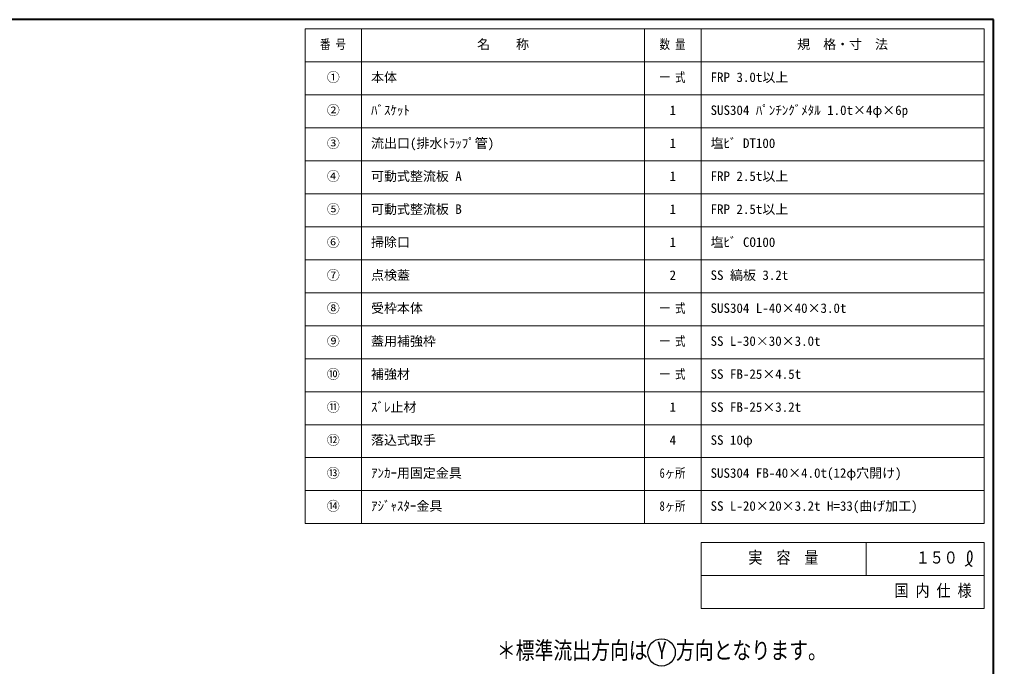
# Model space of a CAD drawing. Units: millimetres at full size, sheet at 1:10; details may follow other scales. Extents: x -2094 to 1956, y -1414 to 1396.
# Drawn here: x -109 to 1956, y 23 to 1396 of the extents above; entities that cross this region are included whole.
import ezdxf
from ezdxf.enums import TextEntityAlignment as Align

# ---------------------------------------------------------------- set-up
doc = ezdxf.new("R2010")
doc.units = ezdxf.units.MM
doc.header["$LTSCALE"] = 10
doc.layers.add('0-0_ﾚｲﾔ1', color=4, linetype='Continuous', lineweight=9)
doc.styles.add('ＭＳ ゴシック', font='')
doc.styles.get('ＭＳ ゴシック').set_extended_font_data('MS Gothic')

msp = doc.modelspace()

# ---------------------------------------------------------------- linework, layer by layer
at = {"layer": '0-0_ﾚｲﾔ1', "color": 1, "lineweight": 40}
for p, q in [((1956.31, 1396.33), (-2093.69, 1396.33)), ((1956.31, -1413.67), (1956.31, 1396.33))]:
    msp.add_line(p, q, dxfattribs=at)
at = {"layer": '0-0_ﾚｲﾔ1', "color": 3, "lineweight": 18}
for p, q in [((1936.31, 1376.33), (496.31, 1376.33)), ((496.31, 326.33), (496.31, 1376.33)), ((616.31, 326.33), (616.31, 1376.33)), ((1216.31, 326.33), (1216.31, 1376.33)), ((1336.31, 326.33), (1336.31, 1376.33)), ((1936.31, 326.33), (1936.31, 1376.33)), ((1936.31, 1306.33), (496.31, 1306.33)), ((1936.31, 1236.33), (496.31, 1236.33)), ((1936.31, 1166.33), (496.31, 1166.33)), ((1936.31, 1096.33), (496.31, 1096.33)), ((1936.31, 1026.33), (496.31, 1026.33)), ((1936.31, 956.33), (496.31, 956.33)), ((1936.31, 886.33), (496.31, 886.33)), ((1936.31, 816.33), (496.31, 816.33)), ((1936.31, 746.33), (496.31, 746.33)), ((1936.31, 676.33), (496.31, 676.33)), ((1936.31, 606.33), (496.31, 606.33)), ((1936.31, 536.33), (496.31, 536.33)), ((1936.31, 466.33), (496.31, 466.33)), ((1936.31, 396.33), (496.31, 396.33)), ((1936.31, 326.33), (496.31, 326.33)), ((1336.31, 286.33), (1936.31, 286.33)), ((1336.31, 286.33), (1336.31, 146.33)), ((1686.31, 286.33), (1686.31, 216.33)), ((1936.31, 286.33), (1936.31, 146.33)), ((1336.31, 216.33), (1936.31, 216.33)), ((1336.31, 146.33), (1936.31, 146.33))]:
    msp.add_line(p, q, dxfattribs=at)
at = {"layer": '0-0_ﾚｲﾔ1', "color": 5, "lineweight": 25}
for points in [[(1896.01, 236.33), (1896.83, 236.8), (1898.23, 237.62), (1899.62, 238.45), (1900.99, 239.32), (1902.33, 240.24), (1903.63, 241.21), (1904.37, 241.81), (1904.91, 242.27), (1905.82, 243.11), (1906.68, 243.99), (1907.47, 244.93), (1908.2, 245.91), (1908.84, 246.94), (1909.17, 247.57), (1909.4, 248.07), (1909.76, 248.97), (1910.06, 249.9), (1910.3, 250.84), (1910.48, 251.8), (1910.62, 252.76), (1910.68, 253.32), (1910.72, 253.9), (1910.76, 254.89), (1910.77, 255.89), (1910.76, 256.89), (1910.73, 257.89), (1910.69, 258.9), (1910.68, 259.49), (1910.66, 260.11), (1910.62, 261.18), (1910.53, 262.24), (1910.37, 263.28), (1910.08, 264.29), (1909.64, 265.26), (1909.3, 265.79), (1909.09, 266.08), (1908.67, 266.54), (1908.2, 266.96), (1907.7, 267.3)], [(1907.7, 267.3), (1907.16, 267.55), (1906.61, 267.69), (1906.29, 267.71), (1906.02, 267.69), (1905.57, 267.59), (1905.12, 267.42), (1904.69, 267.18), (1904.28, 266.88), (1903.89, 266.55), (1903.69, 266.34), (1903.4, 266.01), (1902.97, 265.42), (1902.61, 264.8), (1902.31, 264.14), (1902.07, 263.46), (1901.87, 262.77), (1901.77, 262.37), (1901.66, 261.86), (1901.5, 260.97), (1901.38, 260.09), (1901.28, 259.2), (1901.2, 258.3), (1901.13, 257.4), (1901.08, 256.88), (1901.03, 256.26), (1900.94, 255.19), (1900.87, 254.12), (1900.82, 253.05), (1900.82, 251.98), (1900.88, 250.92), (1900.95, 250.31), (1901.02, 249.77), (1901.21, 248.86), (1901.44, 247.96), (1901.72, 247.07), (1902.03, 246.19), (1902.38, 245.32), (1902.59, 244.82), (1902.75, 244.47)], [(1902.75, 244.47), (1903.03, 243.86), (1903.33, 243.25), (1903.64, 242.65), (1903.97, 242.06), (1904.31, 241.47), (1904.51, 241.12), (1904.75, 240.73), (1905.19, 240.05), (1905.66, 239.4), (1906.17, 238.77), (1906.71, 238.2), (1907.3, 237.69), (1907.66, 237.42), (1907.97, 237.23), (1908.53, 236.92), (1909.12, 236.66), (1909.73, 236.43), (1910.36, 236.22), (1910.99, 236.03), (1911.36, 235.92)]]:
    msp.add_lwpolyline(points, dxfattribs=at)
msp.add_circle((1252.48, 53), 29, dxfattribs=at)

# ---------------------------------------------------------------- texts
at = {"layer": '0-0_ﾚｲﾔ1', "color": 7, "style": 'ＭＳ ゴシック'}
for s, height, width, p in [('番 号', 20.16, 0.8, (528.18, 1327.58)), ('数 量', 20.16, 0.8, (1248.18, 1327.58)), ('一 式', 20.16, 0.8, (1248.18, 1257.58)), ('一 式', 20.16, 0.8, (1248.18, 767.58)), ('一 式', 20.16, 0.8, (1248.18, 697.58)), ('一 式', 20.16, 0.8, (1248.18, 627.58)), ('6ヶ所', 20.16, 0.8, (1248.18, 417.58)), ('8ヶ所', 20.16, 0.8, (1248.18, 347.58)), ('実\u3000容\u3000量', 25.66, 0.85, (1436.31, 233.83)), ('１５０', 25.66, 0.85, (1791.31, 233.83)), ('国 内 仕 様', 25.66, 0.85, (1746.31, 163.83)), ('＊標準流出方向は Y 方向となります。', 36.66, 0.8, (902.98, 28))]:
    msp.add_text(s, height=height, dxfattribs=dict(at, width=width)).set_placement(p, align=Align.BOTTOM_LEFT)
for s, p in [('名\u3000\u3000称', (861.31, 1327.58)), ('規\u3000格・寸\u3000法', (1540.06, 1327.58)), ('①', (542.56, 1257.58)), ('本体', (636.31, 1257.58)), ('FRP 3.0t以上', (1356.31, 1257.58)), ('②', (542.56, 1187.58)), ('ﾊﾞｽｹｯﾄ', (636.31, 1187.58)), ('1', (1269.43, 1187.58)), ('SUS304 ﾊﾟﾝﾁﾝｸﾞﾒﾀﾙ 1.0t×4φ×6p', (1356.31, 1187.58)), ('③', (542.56, 1117.58)), ('流出口(排水ﾄﾗｯﾌﾟ管)', (636.31, 1117.58)), ('1', (1269.43, 1117.58)), ('塩ﾋﾞ DT100', (1356.31, 1117.58)), ('④', (542.56, 1047.58)), ('可動式整流板 A', (636.31, 1047.58)), ('FRP 2.5t以上', (1356.31, 1047.58)), ('1', (1269.43, 1047.58)), ('⑤', (542.56, 977.58)), ('可動式整流板 B', (636.31, 977.58)), ('1', (1269.43, 977.58)), ('FRP 2.5t以上', (1356.31, 977.58)), ('⑥', (542.56, 907.58)), ('掃除口', (636.31, 907.58)), ('1', (1269.43, 907.58)), ('塩ﾋﾞ CO100', (1356.31, 907.58)), ('⑦', (542.56, 837.58)), ('点検蓋', (636.31, 837.58)), ('2', (1269.43, 837.58)), ('SS 縞板 3.2t', (1356.31, 837.58)), ('⑧', (542.56, 767.58)), ('受枠本体', (636.31, 767.58)), ('SUS304 L-40×40×3.0t', (1356.31, 767.58)), ('⑨', (542.56, 697.58)), ('蓋用補強枠', (636.31, 697.58)), ('SS L-30×30×3.0t', (1356.31, 697.58)), ('⑩', (542.56, 627.58)), ('補強材', (636.31, 627.58)), ('SS FB-25×4.5t', (1356.31, 627.58)), ('⑪', (542.56, 557.58)), ('ｽﾞﾚ止材', (636.31, 557.58)), ('1', (1269.43, 557.58)), ('SS FB-25×3.2t', (1356.31, 557.58)), ('⑫', (542.56, 487.58)), ('落込式取手', (636.31, 487.58)), ('4', (1269.43, 487.58)), ('SS 10φ', (1356.31, 487.58)), ('⑬', (542.56, 417.58)), ('ｱﾝｶｰ用固定金具', (636.31, 417.58)), ('SUS304 FB-40×4.0t(12φ穴開け)', (1356.31, 417.58)), ('⑭', (542.56, 347.58)), ('ｱｼﾞｬｽﾀｰ金具', (636.31, 347.58)), ('SS L-20×20×3.2t H=33(曲げ加工)', (1356.31, 347.58))]:
    msp.add_text(s, height=20.16, dxfattribs=at).set_placement(p, align=Align.BOTTOM_LEFT)

doc.saveas('drawing.dxf')
